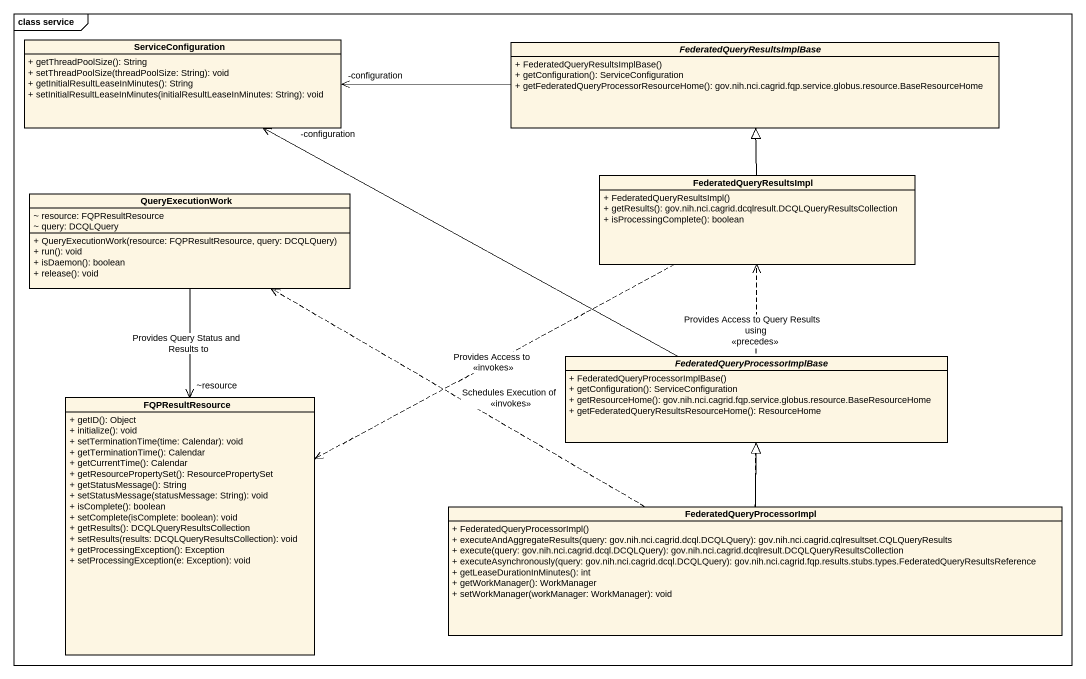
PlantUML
@startuml
mainframe class service
hide circle
hide empty members
skinparam classAttributeIconSize 0
class ServiceConfiguration {
  + getThreadPoolSize(): String
  + setThreadPoolSize(threadPoolSize: String): void
  + getInitialResultLeaseInMinutes(): String
  + setInitialResultLeaseInMinutes(initialResultLeaseInMinutes: String): void
}
abstract class "FederatedQueryResultsImplBase" as FederatedQueryResultsImplBas {
  + FederatedQueryResultsImplBase()
  + getConfiguration(): ServiceConfiguration
  + getFederatedQueryProcessorResourceHome(): gov.nih.nci.cagrid.fqp.service.globus.resource.BaseResourceHome
}
class QueryExecutionWork {
  ~ resource: FQPResultResource
  ~ query: DCQLQuery
  + QueryExecutionWork(resource: FQPResultResource, query: DCQLQuery)
  + run(): void
  + isDaemon(): boolean
  + release(): void
}
class FederatedQueryResultsImpl {
  + FederatedQueryResultsImpl()
  + getResults(): gov.nih.nci.cagrid.dcqlresult.DCQLQueryResultsCollection
  + isProcessingComplete(): boolean
}
abstract class "FederatedQueryProcessorImplBase" as FederatedQueryProcessorImplB {
  + FederatedQueryProcessorImplBase()
  + getConfiguration(): ServiceConfiguration
  + getResourceHome(): gov.nih.nci.cagrid.fqp.service.globus.resource.BaseResourceHome
  + getFederatedQueryResultsResourceHome(): ResourceHome
}
class FQPResultResource {
  + getID(): Object
  + initialize(): void
  + setTerminationTime(time: Calendar): void
  + getTerminationTime(): Calendar
  + getCurrentTime(): Calendar
  + getResourcePropertySet(): ResourcePropertySet
  + getStatusMessage(): String
  + setStatusMessage(statusMessage: String): void
  + isComplete(): boolean
  + setComplete(isComplete: boolean): void
  + getResults(): DCQLQueryResultsCollection
  + setResults(results: DCQLQueryResultsCollection): void
  + getProcessingException(): Exception
  + setProcessingException(e: Exception): void
}
class FederatedQueryProcessorImpl {
  + FederatedQueryProcessorImpl()
  + executeAndAggregateResults(query: gov.nih.nci.cagrid.dcql.DCQLQuery): gov.nih.nci.cagrid.cqlresultset.CQLQueryResults
  + execute(query: gov.nih.nci.cagrid.dcql.DCQLQuery): gov.nih.nci.cagrid.dcqlresult.DCQLQueryResultsCollection
  + executeAsynchronously(query: gov.nih.nci.cagrid.dcql.DCQLQuery): gov.nih.nci.cagrid.fqp.results.stubs.types.FederatedQueryResultsReference
  + getLeaseDurationInMinutes(): int
  + getWorkManager(): WorkManager
  + setWorkManager(workManager: WorkManager): void
}
FederatedQueryResultsImplBas -left-> "-configuration" ServiceConfiguration
QueryExecutionWork --> "~resource" FQPResultResource : Provides Query Status and Results to
FederatedQueryResultsImpl -up-|> FederatedQueryResultsImplBas
FederatedQueryResultsImpl .left.> FQPResultResource : Provides Access to\n<<invokes>>
FederatedQueryProcessorImplB -left-> "-configuration" ServiceConfiguration
FederatedQueryProcessorImpl .left.> QueryExecutionWork : Schedules Execution of\n<<invokes>>
FederatedQueryProcessorImpl .up.> FederatedQueryResultsImpl : Provides Access to Query Results using\n<<precedes>>
FederatedQueryProcessorImpl -up-|> FederatedQueryProcessorImplB
@enduml
